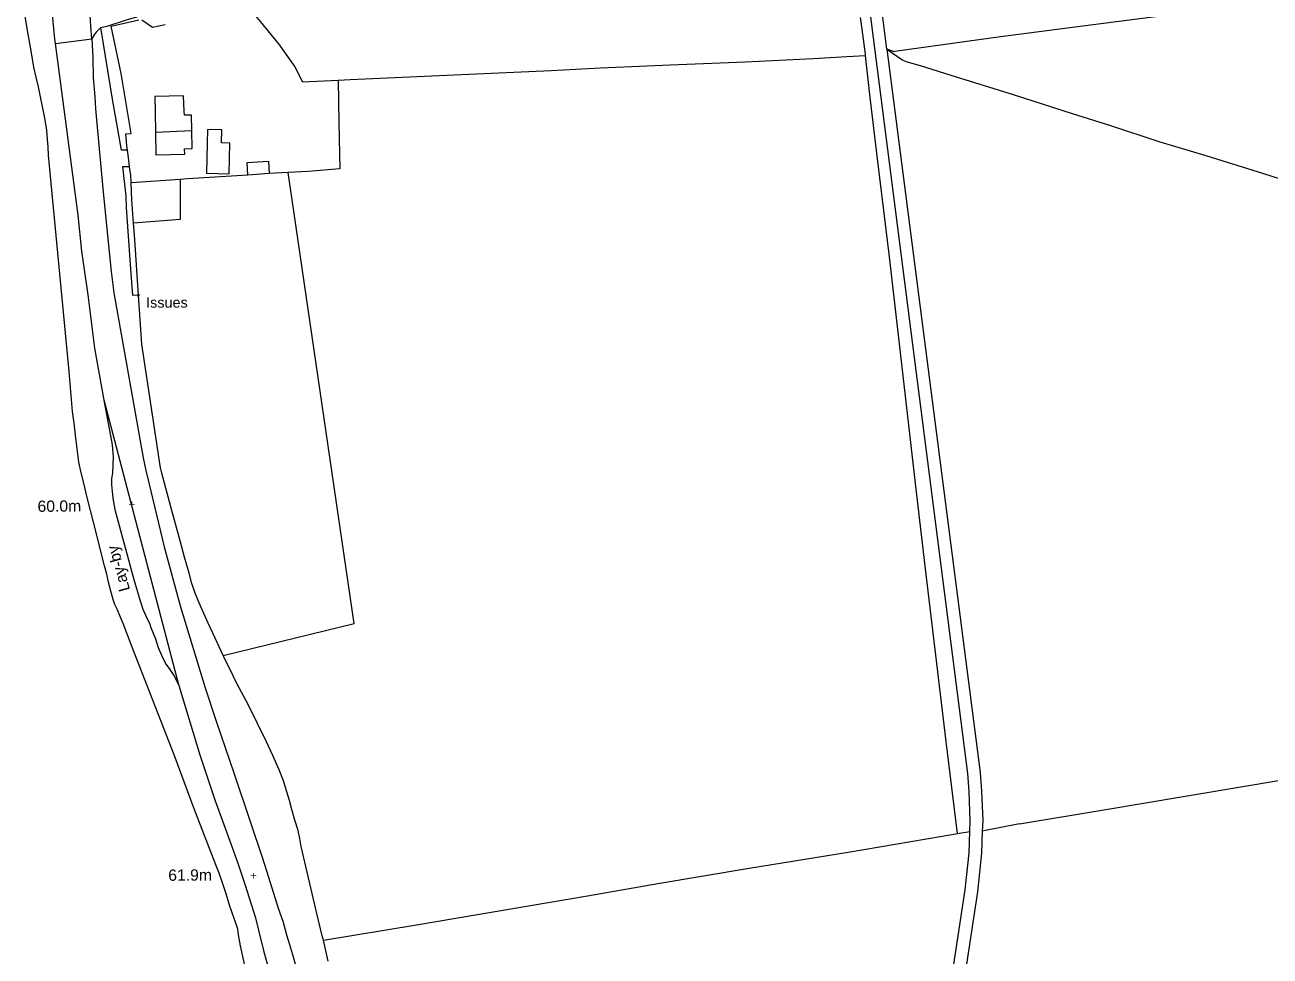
# Model space of a CAD drawing. Header units: millimetres. Extents: x 111502 to 977541, y 8702 to 1044108.
# Drawn here: x 975329.2 to 975661.1, y 476829.8 to 477078 of the extents above; entities that cross this region are included whole.
import ezdxf

# ---------------------------------------------------------------- set-up
doc = ezdxf.new("R2010")
doc.units = ezdxf.units.MM
doc.header["$LTSCALE"] = 0.25
doc.layers.add('X HVSS Site Background', color=8, linetype='Continuous')
doc.styles.add('OS Master Map$1$Standard', font='txt')

# ---------------------------------------------------------------- blocks, each defined once
blk = doc.blocks.new('OS Master Map$1$OSS15')
at = {"color": 8, "true_color": 0x707070, "const_width": 0.174, "flags": 128}
for points in [[(-0.775, 0), (0.775, 0)], [(0, -0.775), (0, 0.775)]]:
    blk.add_lwpolyline(points, dxfattribs=at)
blk = doc.blocks.new('OS Master Map$1$OSS17')
at = {"color": 8, "true_color": 0x707070, "const_width": 0.375, "flags": 128}
blk.add_lwpolyline([(0.188, 0), (0.181, 0.049), (0.162, 0.094), (0.133, 0.133), (0.094, 0.162), (0.049, 0.181), (0, 0.188), (-0.049, 0.181), (-0.094, 0.162), (-0.133, 0.133), (-0.162, 0.094), (-0.181, 0.049), (-0.188, 0), (-0.181, -0.049), (-0.162, -0.094), (-0.133, -0.133), (-0.094, -0.162), (-0.049, -0.181), (0, -0.188), (0.049, -0.181), (0.094, -0.162), (0.133, -0.133), (0.162, -0.094), (0.181, -0.049), (0.188, 0), (0.181, 0.049)], dxfattribs=at)
blk = doc.blocks.new('OS MAP')
at = {"layer": 'X HVSS Site Background', "flags": 128}
for points in [[(489340.73, 241612.92), (489320.44, 241775.06), (489320.44, 241775.06), (489319.96, 241788.96)], [(489362.86, 241404.4), (489362.97, 241407.27), (489362.97, 241407.27), (489362.69, 241415.11), (489362.69, 241415.11), (489362.32, 241419.91), (489362.32, 241419.91), (489337.89, 241610.42), (489337.89, 241610.42), (489337.19, 241615.96), (489337.19, 241615.96), (489317.17, 241774.65), (489317.17, 241774.65), (489315.79, 241784.08), (489315.79, 241784.08), (489315.54, 241785.04), (489315.54, 241785.04), (489315.18, 241785.74), (489315.18, 241785.74), (489314.71, 241786.36), (489314.71, 241786.36), (489314.38, 241786.65)], [(489342.51, 241612.33), (489343.5, 241612.47), (489343.5, 241612.47), (489371, 241616.27), (489371, 241616.27), (489398.5, 241619.87), (489398.5, 241619.87), (489435.2, 241624.57), (489435.2, 241624.57), (489491.2, 241631.67)], [(489170.44, 241365.07), (489168.44, 241373.97), (489168.44, 241373.97), (489167.94, 241376.87), (489167.94, 241376.87), (489167.74, 241378.37), (489167.74, 241378.37), (489167.34, 241379.77), (489167.34, 241379.77), (489165.65, 241384.57), (489165.65, 241384.57), (489164.65, 241387.87), (489164.65, 241387.87), (489163.55, 241391.07), (489163.55, 241391.07), (489162.75, 241393.37), (489162.75, 241393.37), (489161.85, 241395.57), (489161.85, 241395.57), (489156.15, 241410.47), (489156.15, 241410.47), (489150.75, 241424.87), (489150.75, 241424.87), (489139.4, 241454.03), (489139.4, 241454.03), (489137.2, 241459.83), (489137.2, 241459.83), (489136.4, 241461.73), (489136.4, 241461.73), (489135.6, 241463.73), (489135.6, 241463.73), (489135, 241464.93), (489135, 241464.93), (489134.5, 241466.23), (489134.5, 241466.23), (489133.9, 241468.53), (489133.9, 241468.53), (489133.3, 241470.93), (489133.3, 241470.93), (489132.8, 241473.03), (489132.8, 241473.03), (489132.2, 241475.23), (489132.2, 241475.23), (489129.2, 241487.23), (489129.2, 241487.23), (489127.8, 241492.73), (489127.8, 241492.73), (489127.2, 241494.93), (489127.2, 241494.93), (489126.7, 241497.23), (489126.7, 241497.23), (489126, 241500.03), (489126, 241500.03), (489125.4, 241502.83), (489125.4, 241502.83), (489124.9, 241506.43), (489124.9, 241506.43), (489124.5, 241510.03), (489124.5, 241510.03), (489124.1, 241513.23), (489124.1, 241513.23), (489123.7, 241516.33), (489123.7, 241516.33), (489122.8, 241527.01), (489122.8, 241527.01), (489117.8, 241579.07), (489117.8, 241579.07), (489117.3, 241584.67), (489117.3, 241584.67), (489117.2, 241586.87), (489117.2, 241586.87), (489117, 241588.87), (489117, 241588.87), (489116.8, 241591.47), (489116.8, 241591.47), (489116.6, 241592.97), (489116.6, 241592.97), (489116.3, 241594.57), (489116.3, 241594.57), (489114.6, 241602.87), (489114.6, 241602.87), (489114, 241605.47), (489114, 241605.47), (489113.4, 241608.17), (489113.4, 241608.17), (489112.9, 241610.87), (489112.9, 241610.87), (489112.5, 241613.47), (489112.5, 241613.47), (489111.7, 241617.87), (489111.7, 241617.87), (489111, 241622.27)], [(489131.2, 241618.67), (489133.23, 241619.18), (489133.23, 241619.18), (489138.08, 241620.74), (489138.08, 241620.74), (489139.6, 241621.17), (489139.6, 241621.17), (489140.8, 241621.57), (489140.8, 241621.57), (489143.4, 241622.57), (489143.4, 241622.57), (489145.9, 241623.67), (489145.9, 241623.67), (489149.2, 241625.07), (489149.2, 241625.07), (489152.5, 241626.37), (489152.5, 241626.37), (489161.4, 241630.47), (489161.4, 241630.47), (489163.54, 241631.4)], [(489128.8, 241615.67), (489128.6, 241619.07), (489128.6, 241619.07), (489128.2, 241624.77), (489128.2, 241624.77), (489127.91, 241628.17)], [(489138.35, 241585.97), (489138.2, 241587.17), (489138.2, 241587.17), (489138, 241589.37), (489138, 241589.37), (489137.87, 241590.38), (489137.87, 241590.38), (489139.36, 241590.46), (489139.36, 241590.46), (489136.68, 241606.41), (489136.68, 241606.41), (489134.02, 241619.04), (489134.02, 241619.04), (489141.39, 241620.78)], [(489142.14, 241620.76), (489145.03, 241618.83), (489145.03, 241618.83), (489148.37, 241619.54)], [(489163.98, 241630.7), (489164.62, 241629.65), (489164.62, 241629.65), (489167.45, 241625.07), (489167.45, 241625.07), (489171.95, 241622.44), (489171.95, 241622.44), (489173.71, 241620.29), (489173.71, 241620.29), (489178.58, 241614.32), (489178.58, 241614.32), (489182.9, 241608.24), (489182.9, 241608.24), (489185.02, 241604.26), (489185.02, 241604.26), (489194.46, 241604.71)], [(489119.15, 241614.47), (489119, 241615.63), (489119, 241615.63), (489117.91, 241626.97)], [(489335.03, 241611.28), (489335, 241611.57), (489335, 241611.57), (489334.13, 241618.29), (489334.13, 241618.29), (489333.8, 241620.87), (489333.8, 241620.87), (489333.74, 241621.36)], [(489131.2, 241618.67), (489130, 241617.47), (489130, 241617.47), (489129.5, 241616.77), (489129.5, 241616.77), (489128.8, 241615.67)], [(489138.35, 241585.97), (489136.7, 241585.97), (489136.7, 241585.97), (489134.3, 241599.57), (489134.3, 241599.57), (489132.5, 241611.07), (489132.5, 241611.07), (489131.2, 241618.67)], [(489119.15, 241614.47), (489128.8, 241615.67)], [(489128.8, 241615.67), (489129.1, 241610.67), (489129.1, 241610.67), (489129.2, 241605.37), (489129.2, 241605.37), (489129.6, 241600.27), (489129.6, 241600.27), (489129.8, 241597.07), (489129.8, 241597.07), (489130.1, 241594.07), (489130.1, 241594.07), (489131.8, 241575.77), (489131.8, 241575.77), (489132.7, 241565.97), (489132.7, 241565.97), (489134, 241553.67), (489134, 241553.67), (489134.7, 241547.97), (489134.7, 241547.97), (489142.5, 241504.03), (489142.5, 241504.03), (489143.2, 241500.63), (489143.2, 241500.63), (489144, 241497.33), (489144, 241497.33), (489148.12, 241480.3), (489148.12, 241480.3), (489152.5, 241464.34), (489152.5, 241464.34), (489159.02, 241442.74), (489159.02, 241442.74), (489162.02, 241433.54), (489162.02, 241433.54), (489166.72, 241420.04), (489166.72, 241420.04), (489171.02, 241407.14), (489171.02, 241407.14), (489174.22, 241397.64), (489174.22, 241397.64), (489175.92, 241392.24), (489175.92, 241392.24), (489178.52, 241384.04), (489178.52, 241384.04), (489179.72, 241380.54), (489179.72, 241380.54), (489180.72, 241376.94), (489180.72, 241376.94), (489181.52, 241374.34), (489181.52, 241374.34), (489182.32, 241371.64), (489182.32, 241371.64), (489183.32, 241368.24)], [(489132.15, 241519.36), (489129.63, 241533.29), (489129.63, 241533.29), (489127.88, 241547.43), (489127.88, 241547.43), (489126.2, 241559.07), (489126.2, 241559.07), (489125.19, 241568.67), (489125.19, 241568.67), (489119.15, 241614.47)], [(489340.73, 241612.92), (489365.61, 241420.16), (489365.61, 241420.16), (489365.99, 241415.23), (489365.99, 241415.23), (489366.27, 241407.27), (489366.27, 241407.27), (489366.17, 241404.52)], [(489458.2, 241574.27), (489441.2, 241579.67), (489441.2, 241579.67), (489425.8, 241584.47), (489425.8, 241584.47), (489413.3, 241588.27), (489413.3, 241588.27), (489400.4, 241592.47), (489400.4, 241592.47), (489390.2, 241595.67), (489390.2, 241595.67), (489374.5, 241600.77), (489374.5, 241600.77), (489357.9, 241605.87), (489357.9, 241605.87), (489349.7, 241608.47), (489349.7, 241608.47), (489345.9, 241609.57), (489345.9, 241609.57), (489344.7, 241610.07), (489344.7, 241610.07), (489341.03, 241612.7), (489341.03, 241612.7), (489340.73, 241612.92)], [(489342.51, 241612.33), (489340.73, 241612.92)], [(489194.46, 241604.71), (489197.7, 241604.87), (489197.7, 241604.87), (489225.37, 241606.05), (489225.37, 241606.05), (489251.3, 241607.27), (489251.3, 241607.27), (489264.4, 241607.97), (489264.4, 241607.97), (489283, 241608.77), (489283, 241608.77), (489303, 241609.57), (489303, 241609.57), (489321.2, 241610.47), (489321.2, 241610.47), (489330.1, 241610.97), (489330.1, 241610.97), (489335.03, 241611.28)], [(489359.57, 241403.89), (489356.5, 241428.47), (489356.5, 241428.47), (489351, 241474.47), (489351, 241474.47), (489348.7, 241494.17), (489348.7, 241494.17), (489341.4, 241557.57), (489341.4, 241557.57), (489338.3, 241582.97), (489338.3, 241582.97), (489336.3, 241600.07), (489336.3, 241600.07), (489335.03, 241611.28)], [(489194.46, 241604.71), (489194.67, 241593.23), (489194.67, 241593.23), (489194.89, 241581), (489194.89, 241581), (489186.5, 241580.37), (489186.5, 241580.37), (489181.17, 241580.08)], [(489155.49, 241591.27), (489155.4, 241595.37), (489155.4, 241595.37), (489153.5, 241595.37), (489153.5, 241595.37), (489153.4, 241596.37), (489153.4, 241596.37), (489153.29, 241600.5), (489153.29, 241600.5), (489145.59, 241600.3), (489145.59, 241600.3), (489145.7, 241596.17), (489145.7, 241596.17), (489145.79, 241590.78)], [(489159.65, 241591.48), (489159.6, 241587.77), (489159.6, 241587.77), (489159.39, 241579.88), (489159.39, 241579.88), (489165.41, 241579.72), (489165.41, 241579.72), (489165.62, 241587.92), (489165.62, 241587.92), (489163.4, 241587.98), (489163.4, 241587.98), (489163.45, 241591.43), (489163.45, 241591.43), (489159.65, 241591.48)], [(489145.79, 241590.78), (489155.49, 241591.27)], [(489145.79, 241590.78), (489145.9, 241584.77), (489145.9, 241584.77), (489153.6, 241584.97), (489153.6, 241584.97), (489153.5, 241586.37), (489153.5, 241586.37), (489155.6, 241586.47), (489155.6, 241586.47), (489155.49, 241591.27)], [(489138.9, 241581.68), (489138.8, 241582.47), (489138.8, 241582.47), (489138.5, 241584.77), (489138.5, 241584.77), (489138.35, 241585.97)], [(489141.23, 241547.4), (489139.8, 241547.27), (489139.8, 241547.27), (489139.2, 241554.27), (489139.2, 241554.27), (489138.1, 241570.77), (489138.1, 241570.77), (489138, 241573.77), (489138, 241573.77), (489137.1, 241581.67), (489137.1, 241581.67), (489138.9, 241581.68)], [(489139.3, 241577.27), (489139.2, 241579.47), (489139.2, 241579.47), (489139, 241580.87), (489139, 241580.87), (489138.9, 241581.68)], [(489170.4, 241579.37), (489170.2, 241582.77), (489170.2, 241582.77), (489175.9, 241583.07), (489175.9, 241583.07), (489176.1, 241579.8)], [(489152.36, 241578.23), (489139.3, 241577.27)], [(489152.36, 241578.23), (489152.37, 241567.55), (489152.37, 241567.55), (489139.97, 241566.54)], [(489170.4, 241579.37), (489154.3, 241578.37), (489154.3, 241578.37), (489152.36, 241578.23)], [(489163.84, 241451.31), (489198.77, 241459.83), (489198.77, 241459.83), (489181.17, 241580.08)], [(489176.1, 241579.8), (489170.4, 241579.37)], [(489181.17, 241580.08), (489176.1, 241579.8)], [(489139.97, 241566.54), (489139.5, 241572.77), (489139.5, 241572.77), (489139.3, 241577.27)], [(489141.23, 241547.4), (489140.2, 241563.47), (489140.2, 241563.47), (489139.97, 241566.54)], [(489163.84, 241451.31), (489161.7, 241455.97), (489161.7, 241455.97), (489159.8, 241459.97), (489159.8, 241459.97), (489158, 241464.17), (489158, 241464.17), (489157.2, 241465.97), (489157.2, 241465.97), (489156.4, 241467.97), (489156.4, 241467.97), (489155.5, 241470.57), (489155.5, 241470.57), (489154.8, 241473.27), (489154.8, 241473.27), (489153.5, 241477.57), (489153.5, 241477.57), (489152.4, 241481.87), (489152.4, 241481.87), (489149.9, 241490.93), (489149.9, 241490.93), (489147.5, 241499.93), (489147.5, 241499.93), (489147.1, 241501.33), (489147.1, 241501.33), (489142.13, 241534.32), (489142.13, 241534.32), (489141.23, 241547.4)], [(489152.03, 241443.51), (489150.56, 241446.25), (489150.56, 241446.25), (489149.7, 241447.61), (489149.7, 241447.61), (489148.48, 241449.33), (489148.48, 241449.33), (489147.47, 241451.33), (489147.47, 241451.33), (489146.57, 241453.43), (489146.57, 241453.43), (489145.87, 241455.73), (489145.87, 241455.73), (489144.67, 241458.73), (489144.67, 241458.73), (489144.27, 241459.83), (489144.27, 241459.83), (489143.77, 241460.83), (489143.77, 241460.83), (489142.53, 241463.63), (489142.53, 241463.63), (489141.8, 241465.83), (489141.8, 241465.83), (489140.1, 241471.53), (489140.1, 241471.53), (489135.1, 241489.83), (489135.1, 241489.83), (489134.8, 241491.63), (489134.8, 241491.63), (489134.5, 241493.33), (489134.5, 241493.33), (489134.3, 241495.03), (489134.3, 241495.03), (489134.2, 241496.83), (489134.2, 241496.83), (489134.2, 241498.43), (489134.2, 241498.43), (489134.4, 241500.03), (489134.4, 241500.03), (489134.6, 241504.23), (489134.6, 241504.23), (489134.3, 241507.53), (489134.3, 241507.53), (489132.15, 241519.36)], [(489152.03, 241443.51), (489132.15, 241519.36)], [(489190.55, 241375.45), (489190.33, 241376.38), (489190.33, 241376.38), (489190.26, 241376.66), (489190.26, 241376.66), (489188.76, 241382.56), (489188.76, 241382.56), (489186, 241394.72), (489186, 241394.72), (489184.6, 241400.47), (489184.6, 241400.47), (489184.3, 241402.57), (489184.3, 241402.57), (489183.8, 241404.67), (489183.8, 241404.67), (489182.9, 241407.47), (489182.9, 241407.47), (489182.1, 241410.27), (489182.1, 241410.27), (489181.5, 241412.67), (489181.5, 241412.67), (489180.8, 241414.97), (489180.8, 241414.97), (489179.9, 241417.97), (489179.9, 241417.97), (489178.8, 241420.87), (489178.8, 241420.87), (489177.1, 241424.67), (489177.1, 241424.67), (489175.4, 241428.37), (489175.4, 241428.37), (489170.6, 241438.07), (489170.6, 241438.07), (489168.1, 241442.77), (489168.1, 241442.77), (489167.3, 241444.27), (489167.3, 241444.27), (489166.5, 241445.97), (489166.5, 241445.97), (489164, 241450.97), (489164, 241450.97), (489163.84, 241451.31)], [(489152.03, 241443.51), (489152.06, 241443.38), (489152.06, 241443.38), (489157.62, 241424.84), (489157.62, 241424.84), (489161.62, 241412.84), (489161.62, 241412.84), (489164.02, 241406.34), (489164.02, 241406.34), (489167.72, 241396.04), (489167.72, 241396.04), (489169.72, 241390.14), (489169.72, 241390.14), (489172.42, 241381.44), (489172.42, 241381.44), (489173.22, 241378.14), (489173.22, 241378.14), (489174.62, 241372.74), (489174.62, 241372.74), (489177.52, 241362.14)], [(489376.08, 241406.45), (489399.1, 241410.27), (489399.1, 241410.27), (489419.2, 241413.67), (489419.2, 241413.67), (489438.3, 241416.87), (489438.3, 241416.87), (489458.1, 241420.27), (489458.1, 241420.27), (489480.6, 241424.07), (489480.6, 241424.07), (489499.1, 241427.27), (489499.1, 241427.27), (489510.9, 241429.27), (489510.9, 241429.27), (489521.51, 241431.05), (489521.51, 241431.05), (489521.49, 241430.83)], [(489376.08, 241406.45), (489366.17, 241404.52)], [(489190.55, 241375.45), (489215.4, 241379.57), (489215.4, 241379.57), (489260.9, 241387.27), (489260.9, 241387.27), (489279.7, 241390.57), (489279.7, 241390.57), (489304, 241394.67), (489304, 241394.67), (489330.4, 241398.97), (489330.4, 241398.97), (489355.5, 241403.17), (489355.5, 241403.17), (489359.57, 241403.89)], [(489315.78, 241108.35), (489333.27, 241202.83), (489333.27, 241202.83), (489361.64, 241388.88), (489361.64, 241388.88), (489362.65, 241398.78), (489362.65, 241398.78), (489362.86, 241404.4)], [(489366.17, 241404.52), (489365.95, 241398.64), (489365.95, 241398.64), (489364.9, 241388.32), (489364.9, 241388.32), (489336.6, 241202.73), (489336.6, 241202.73), (489332.23, 241179.13)], [(489359.57, 241403.89), (489362.86, 241404.4)], [(489191.86, 241369.86), (489190.55, 241375.45)]]:
    blk.add_lwpolyline(points, dxfattribs=at)
at = {"layer": 'X HVSS Site Background'}
for name, p in [('OS Master Map$1$OSS17', (489141.23, 241547.4)), ('OS Master Map$1$OSS15', (489139.5, 241491.63)), ('OS Master Map$1$OSS15', (489171.92, 241392.64))]:
    blk.add_blockref(name, p, dxfattribs=at)
at = {"layer": 'X HVSS Site Background', "style": 'OS Master Map$1$Standard'}
for s, insert, char_height, attachment_point, rotation in [('{\\farial|b0|i0|c0|p34;Issues}', (489143.3, 241543.99), 2.75, 7, 0.1), ('{\\farial|b0|i0|c0|p34;60.0m}', (489125.99, 241492.73), 3, 3, 0.6), ('{\\farial|b0|i0|c0|p34;Lay-by}', (489138.23, 241475.15), 3, 8, 105.7), ('{\\farial|b0|i0|c0|p34;61.9m}', (489160.84, 241394.37), 3, 3, 0.3)]:
    blk.add_mtext(s, dxfattribs=dict(at, insert=insert, char_height=char_height, attachment_point=attachment_point, rotation=rotation))

msp = doc.modelspace()

# ---------------------------------------------------------------- block references
at = {"lineweight": 0}
msp.add_blockref('OS MAP', (486218.2, 235458.61), dxfattribs=at)

doc.saveas('drawing.dxf')
